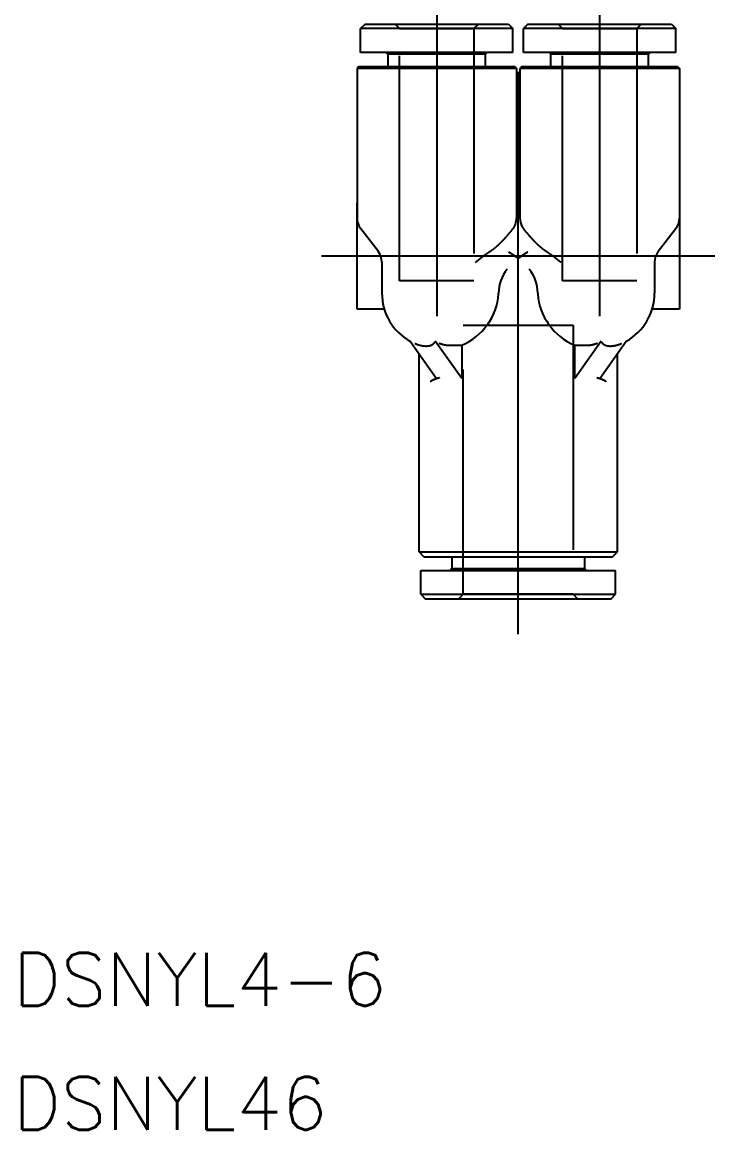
# Model space of a CAD drawing. Extents: x -74.5 to 11.1, y -49.3 to 44.7.
# Drawn here: x -74.5 to -35.4, y -49.3 to 13.2 of the extents above; entities that cross this region are included whole.
import ezdxf

# ---------------------------------------------------------------- set-up
doc = ezdxf.new("R2010")
doc.units = 0
doc.linetypes.add('CENTER', pattern=[50.8, 31.75, -6.35, 6.35, -6.35])
doc.linetypes.add('DASHED', pattern=[19.05, 12.7, -6.35])
doc.layers.get('0').update_dxf_attribs({"linetype": 'CONTINUOUS'})
doc.layers.add('CENTER', color=1, linetype='CENTER')
doc.styles.get("Standard").update_dxf_attribs({"font": 'txt.shx', "height": 3, "bigfont": 'bigfont.shx'})

msp = doc.modelspace()

# ---------------------------------------------------------------- linework, layer by layer
at = {"color": 7, "linetype": 'CONTINUOUS'}
for p, q in [((-55.158, 13.1), (-55.408, 12.85)), ((-46.808, 12.85), (-55.408, 12.85)), ((-55.408, 11.5), (-55.408, 12.85)), ((-55.158, 13.1), (-47.058, 13.1)), ((-47.058, 13.1), (-46.808, 12.85)), ((-46.808, 11.5), (-46.808, 12.85)), ((-45.965, 13.1), (-46.215, 12.85)), ((-37.615, 12.85), (-46.215, 12.85)), ((-46.215, 11.5), (-46.215, 12.85)), ((-45.965, 13.1), (-37.865, 13.1)), ((-37.865, 13.1), (-37.615, 12.85)), ((-37.615, 11.5), (-37.615, 12.85)), ((-46.808, 11.5), (-55.408, 11.5)), ((-53.858, 11.4), (-53.958, 11.5)), ((-48.358, 11.4), (-53.858, 11.4)), ((-53.858, 10.7), (-53.858, 11.4)), ((-48.358, 11.4), (-48.258, 11.5)), ((-48.358, 10.7), (-48.358, 11.4)), ((-37.615, 11.5), (-46.215, 11.5)), ((-44.665, 11.4), (-44.765, 11.5)), ((-39.165, 11.4), (-44.665, 11.4)), ((-44.665, 10.7), (-44.665, 11.4)), ((-39.165, 11.4), (-39.065, 11.5)), ((-39.165, 10.7), (-39.165, 11.4)), ((-55.508, 10.7), (-55.608, 10.6)), ((-55.508, 10.7), (-46.708, 10.7)), ((-46.708, 10.7), (-46.608, 10.6)), ((-46.315, 10.7), (-46.415, 10.6)), ((-46.315, 10.7), (-37.515, 10.7)), ((-37.515, 10.7), (-37.415, 10.6)), ((-46.608, 10.6), (-55.608, 10.6)), ((-55.608, 10.6), (-55.608, 2.143)), ((-46.608, 10.6), (-46.608, 2.143)), ((-37.415, 10.6), (-46.415, 10.6)), ((-46.415, 10.6), (-46.415, 2.143)), ((-37.415, 10.6), (-37.415, 2.143)), ((-46.608, 9.5), (-46.512, 9.5)), ((-46.415, 9.5), (-46.512, 9.5)), ((-55.612, -3), (-55.612, 3)), ((-55.608, 3), (-55.612, 3)), ((-37.412, 3), (-37.415, 3)), ((-37.412, 3), (-37.412, -3)), ((-54.418, 0.271), (-55.397, 1.529)), ((-38.605, 0.271), (-37.626, 1.529)), ((-54.208, -0.343), (-54.208, -2.1)), ((-38.815, -0.343), (-38.815, -2.1)), ((-47.617, -2.13), (-47.617, -2.1)), ((-45.406, -2.1), (-45.406, -2.13)), ((-54.074, -3), (-55.612, -3)), ((-37.412, -3), (-38.949, -3)), ((-52.608, -4.811), (-51.115, -6.923)), ((-49.701, -6.923), (-51.194, -4.811)), ((-41.829, -4.811), (-43.323, -6.923)), ((-41.908, -6.923), (-40.415, -4.811)), ((-52.112, -16.7), (-52.112, -5.514)), ((-50.401, -5.034), (-49.701, -5.034)), ((-49.701, -5.034), (-49.701, -6.923)), ((-43.323, -6.923), (-43.323, -5.034)), ((-43.323, -5.034), (-42.622, -5.034)), ((-40.912, -16.7), (-40.912, -5.514)), ((-52.112, -16.7), (-40.912, -16.7)), ((-51.812, -17), (-52.112, -16.7)), ((-41.212, -17), (-40.912, -16.7)), ((-41.212, -17), (-51.812, -17)), ((-50.262, -17), (-50.262, -17.65)), ((-42.762, -17), (-42.762, -17.65)), ((-52.012, -17.75), (-41.012, -17.75)), ((-52.012, -19.1), (-52.012, -17.75)), ((-50.262, -17.65), (-50.362, -17.75)), ((-50.262, -17.65), (-42.762, -17.65)), ((-42.762, -17.65), (-42.662, -17.75)), ((-41.012, -19.1), (-41.012, -17.75)), ((-52.012, -19.1), (-46.512, -19.1)), ((-52.012, -19.1), (-51.762, -19.35)), ((-51.762, -19.35), (-46.512, -19.35)), ((-46.512, -19.1), (-41.011, -19.1)), ((-46.512, -19.35), (-41.261, -19.35)), ((-41.262, -19.35), (-41.012, -19.1))]:
    msp.add_line(p, q, dxfattribs=at)
at = {"color": 3, "linetype": 'DASHED'}
for p, q in [((-53.208, 12.85), (-53.458, 13.1)), ((-53.208, -1.4), (-53.208, 12.85)), ((-53.208, 12.85), (-49.008, 12.85)), ((-48.758, 13.1), (-49.008, 12.85)), ((-49.008, 12.85), (-49.008, -1.4)), ((-44.015, 12.85), (-44.265, 13.1)), ((-44.015, -1.4), (-44.015, 12.85)), ((-44.015, 12.85), (-39.815, 12.85)), ((-39.565, 13.1), (-39.815, 12.85)), ((-39.815, 12.85), (-39.815, -1.4)), ((-49.008, -1.4), (-53.208, -1.4)), ((-39.815, -1.4), (-44.015, -1.4)), ((-49.612, -19.1), (-49.612, -3.9)), ((-49.612, -3.9), (-43.412, -3.9)), ((-43.412, -3.9), (-43.412, -19.1)), ((-49.612, -19.1), (-49.862, -19.35)), ((-43.412, -19.1), (-49.612, -19.1)), ((-43.412, -19.1), (-43.162, -19.35))]:
    msp.add_line(p, q, dxfattribs=at)
at = {"color": 7}
for points in [[(-48.094, 0.271, 0), (-48.082, 0.279, 0), (-48.07, 0.286, 0), (-48.058, 0.294, 0), (-48.046, 0.302, 0), (-48.034, 0.311, 0), (-48.022, 0.319, 0), (-48.009, 0.327, 0), (-47.997, 0.336, 0), (-47.985, 0.344, 0), (-47.973, 0.353, 0), (-47.961, 0.362, 0), (-47.949, 0.371, 0), (-47.936, 0.38, 0), (-47.924, 0.389, 0), (-47.912, 0.398, 0), (-47.899, 0.408, 0), (-47.887, 0.417, 0), (-47.875, 0.427, 0), (-47.862, 0.436, 0), (-47.85, 0.446, 0), (-47.837, 0.456, 0), (-47.825, 0.466, 0), (-47.813, 0.476, 0), (-47.8, 0.486, 0), (-47.788, 0.497, 0), (-47.775, 0.507, 0), (-47.763, 0.518, 0), (-47.75, 0.529, 0), (-47.737, 0.539, 0), (-47.725, 0.55, 0), (-47.712, 0.561, 0), (-47.699, 0.573, 0), (-47.687, 0.584, 0), (-47.674, 0.595, 0), (-47.661, 0.607, 0), (-47.648, 0.618, 0), (-47.635, 0.63, 0), (-47.622, 0.642, 0), (-47.609, 0.654, 0), (-47.597, 0.666, 0), (-47.584, 0.678, 0), (-47.571, 0.691, 0), (-47.557, 0.703, 0), (-47.544, 0.716, 0), (-47.531, 0.728, 0), (-47.518, 0.741, 0), (-47.505, 0.754, 0), (-47.492, 0.767, 0), (-47.478, 0.78, 0), (-47.465, 0.794, 0), (-47.452, 0.807, 0), (-47.438, 0.821, 0), (-47.425, 0.834, 0), (-47.412, 0.848, 0), (-47.398, 0.862, 0), (-47.385, 0.876, 0), (-47.371, 0.89, 0), (-47.357, 0.904, 0), (-47.344, 0.919, 0), (-47.33, 0.933, 0), (-47.316, 0.948, 0), (-47.303, 0.963, 0), (-47.289, 0.978, 0), (-47.275, 0.993, 0), (-47.261, 1.008, 0), (-47.247, 1.024, 0), (-47.233, 1.039, 0), (-47.219, 1.055, 0), (-47.205, 1.07, 0), (-47.191, 1.086, 0), (-47.176, 1.102, 0), (-47.162, 1.118, 0), (-47.148, 1.135, 0), (-47.134, 1.151, 0), (-47.119, 1.168, 0), (-47.105, 1.184, 0), (-47.09, 1.201, 0), (-47.076, 1.218, 0), (-47.061, 1.235, 0), (-47.046, 1.252, 0), (-47.032, 1.27, 0), (-47.017, 1.287, 0), (-47.002, 1.305, 0), (-46.987, 1.323, 0), (-46.972, 1.341, 0), (-46.957, 1.359, 0), (-46.942, 1.377, 0), (-46.927, 1.396, 0), (-46.912, 1.414, 0), (-46.897, 1.433, 0), (-46.881, 1.452, 0), (-46.866, 1.471, 0), (-46.85, 1.49, 0), (-46.835, 1.51, 0), (-46.819, 1.529, 0)], [(-46.204, 1.529, 0), (-46.188, 1.51, 0), (-46.173, 1.49, 0), (-46.157, 1.471, 0), (-46.142, 1.452, 0), (-46.127, 1.433, 0), (-46.111, 1.414, 0), (-46.096, 1.396, 0), (-46.081, 1.377, 0), (-46.066, 1.359, 0), (-46.051, 1.341, 0), (-46.036, 1.323, 0), (-46.021, 1.305, 0), (-46.006, 1.287, 0), (-45.992, 1.27, 0), (-45.977, 1.252, 0), (-45.962, 1.235, 0), (-45.947, 1.218, 0), (-45.933, 1.201, 0), (-45.918, 1.184, 0), (-45.904, 1.168, 0), (-45.889, 1.151, 0), (-45.875, 1.135, 0), (-45.861, 1.118, 0), (-45.847, 1.102, 0), (-45.833, 1.086, 0), (-45.818, 1.07, 0), (-45.804, 1.055, 0), (-45.79, 1.039, 0), (-45.776, 1.024, 0), (-45.762, 1.008, 0), (-45.748, 0.993, 0), (-45.734, 0.978, 0), (-45.721, 0.963, 0), (-45.707, 0.948, 0), (-45.693, 0.933, 0), (-45.679, 0.919, 0), (-45.666, 0.904, 0), (-45.652, 0.89, 0), (-45.639, 0.876, 0), (-45.625, 0.862, 0), (-45.611, 0.848, 0), (-45.598, 0.834, 0), (-45.585, 0.821, 0), (-45.571, 0.807, 0), (-45.558, 0.794, 0), (-45.545, 0.78, 0), (-45.531, 0.767, 0), (-45.518, 0.754, 0), (-45.505, 0.741, 0), (-45.492, 0.728, 0), (-45.479, 0.716, 0), (-45.466, 0.703, 0), (-45.453, 0.691, 0), (-45.44, 0.678, 0), (-45.427, 0.666, 0), (-45.414, 0.654, 0), (-45.401, 0.642, 0), (-45.388, 0.63, 0), (-45.375, 0.618, 0), (-45.362, 0.607, 0), (-45.349, 0.595, 0), (-45.337, 0.584, 0), (-45.324, 0.573, 0), (-45.311, 0.561, 0), (-45.298, 0.55, 0), (-45.286, 0.539, 0), (-45.273, 0.529, 0), (-45.261, 0.518, 0), (-45.248, 0.507, 0), (-45.236, 0.497, 0), (-45.223, 0.486, 0), (-45.211, 0.476, 0), (-45.198, 0.466, 0), (-45.186, 0.456, 0), (-45.173, 0.446, 0), (-45.161, 0.436, 0), (-45.148, 0.427, 0), (-45.136, 0.417, 0), (-45.124, 0.408, 0), (-45.111, 0.398, 0), (-45.099, 0.389, 0), (-45.087, 0.38, 0), (-45.075, 0.371, 0), (-45.062, 0.362, 0), (-45.05, 0.353, 0), (-45.038, 0.344, 0), (-45.026, 0.336, 0), (-45.014, 0.327, 0), (-45.002, 0.319, 0), (-44.989, 0.311, 0), (-44.977, 0.302, 0), (-44.965, 0.294, 0), (-44.953, 0.286, 0), (-44.941, 0.279, 0), (-44.929, 0.271, 0)], [(-48.916, -0.343, 0), (-48.91, -0.338, 0), (-48.904, -0.333, 0), (-48.898, -0.329, 0), (-48.892, -0.324, 0), (-48.886, -0.319, 0), (-48.879, -0.314, 0), (-48.873, -0.309, 0), (-48.867, -0.304, 0), (-48.861, -0.299, 0), (-48.855, -0.294, 0), (-48.849, -0.289, 0), (-48.843, -0.284, 0), (-48.837, -0.28, 0), (-48.831, -0.275, 0), (-48.824, -0.27, 0), (-48.818, -0.265, 0), (-48.812, -0.26, 0), (-48.806, -0.255, 0), (-48.8, -0.25, 0), (-48.794, -0.245, 0), (-48.787, -0.24, 0), (-48.781, -0.235, 0), (-48.775, -0.23, 0), (-48.769, -0.225, 0), (-48.762, -0.22, 0), (-48.756, -0.215, 0), (-48.75, -0.21, 0), (-48.744, -0.205, 0), (-48.737, -0.2, 0), (-48.731, -0.195, 0), (-48.725, -0.19, 0), (-48.719, -0.185, 0), (-48.712, -0.18, 0), (-48.706, -0.175, 0), (-48.7, -0.17, 0), (-48.693, -0.165, 0), (-48.687, -0.16, 0), (-48.681, -0.155, 0), (-48.674, -0.15, 0), (-48.668, -0.145, 0), (-48.662, -0.14, 0), (-48.655, -0.135, 0), (-48.649, -0.13, 0), (-48.643, -0.125, 0), (-48.636, -0.12, 0), (-48.63, -0.115, 0), (-48.623, -0.11, 0), (-48.617, -0.105, 0), (-48.611, -0.1, 0), (-48.604, -0.095, 0), (-48.598, -0.09, 0), (-48.592, -0.085, 0), (-48.585, -0.08, 0), (-48.579, -0.075, 0), (-48.572, -0.07, 0), (-48.566, -0.065, 0), (-48.559, -0.061, 0), (-48.553, -0.056, 0), (-48.546, -0.051, 0), (-48.54, -0.046, 0), (-48.533, -0.041, 0), (-48.527, -0.036, 0), (-48.52, -0.031, 0), (-48.514, -0.026, 0), (-48.508, -0.021, 0), (-48.501, -0.016, 0), (-48.495, -0.011, 0), (-48.488, -0.006, 0), (-48.481, -0.001, 0), (-48.475, 0.004, 0), (-48.468, 0.009, 0), (-48.462, 0.014, 0), (-48.455, 0.019, 0), (-48.449, 0.024, 0), (-48.442, 0.028, 0), (-48.436, 0.033, 0), (-48.429, 0.038, 0), (-48.422, 0.043, 0), (-48.416, 0.048, 0), (-48.409, 0.053, 0), (-48.403, 0.058, 0), (-48.396, 0.063, 0), (-48.389, 0.067, 0), (-48.383, 0.072, 0), (-48.376, 0.077, 0), (-48.37, 0.082, 0), (-48.363, 0.087, 0), (-48.356, 0.092, 0), (-48.35, 0.096, 0), (-48.343, 0.101, 0), (-48.337, 0.106, 0), (-48.33, 0.111, 0), (-48.323, 0.115, 0), (-48.316, 0.12, 0), (-48.31, 0.125, 0), (-48.303, 0.13, 0), (-48.297, 0.134, 0), (-48.29, 0.139, 0), (-48.283, 0.144, 0), (-48.276, 0.149, 0), (-48.27, 0.153, 0), (-48.263, 0.158, 0), (-48.256, 0.163, 0), (-48.25, 0.167, 0), (-48.243, 0.172, 0), (-48.236, 0.176, 0), (-48.229, 0.181, 0), (-48.223, 0.186, 0), (-48.216, 0.19, 0), (-48.209, 0.195, 0), (-48.203, 0.199, 0), (-48.196, 0.204, 0), (-48.189, 0.209, 0), (-48.182, 0.213, 0), (-48.175, 0.218, 0), (-48.169, 0.222, 0), (-48.162, 0.227, 0), (-48.155, 0.231, 0), (-48.148, 0.236, 0), (-48.142, 0.24, 0), (-48.135, 0.244, 0), (-48.128, 0.249, 0), (-48.121, 0.253, 0), (-48.114, 0.258, 0), (-48.108, 0.262, 0), (-48.101, 0.266, 0), (-48.094, 0.271, 0)], [(-44.929, 0.271, 0), (-44.922, 0.266, 0), (-44.916, 0.262, 0), (-44.909, 0.258, 0), (-44.902, 0.253, 0), (-44.895, 0.249, 0), (-44.888, 0.244, 0), (-44.882, 0.24, 0), (-44.875, 0.236, 0), (-44.868, 0.231, 0), (-44.861, 0.227, 0), (-44.854, 0.222, 0), (-44.848, 0.218, 0), (-44.841, 0.213, 0), (-44.834, 0.209, 0), (-44.827, 0.204, 0), (-44.821, 0.199, 0), (-44.814, 0.195, 0), (-44.807, 0.19, 0), (-44.8, 0.186, 0), (-44.794, 0.181, 0), (-44.787, 0.176, 0), (-44.78, 0.172, 0), (-44.773, 0.167, 0), (-44.767, 0.163, 0), (-44.76, 0.158, 0), (-44.753, 0.153, 0), (-44.747, 0.149, 0), (-44.74, 0.144, 0), (-44.733, 0.139, 0), (-44.727, 0.134, 0), (-44.72, 0.13, 0), (-44.713, 0.125, 0), (-44.707, 0.12, 0), (-44.7, 0.115, 0), (-44.693, 0.111, 0), (-44.687, 0.106, 0), (-44.68, 0.101, 0), (-44.673, 0.096, 0), (-44.667, 0.092, 0), (-44.66, 0.087, 0), (-44.654, 0.082, 0), (-44.647, 0.077, 0), (-44.64, 0.072, 0), (-44.634, 0.067, 0), (-44.627, 0.063, 0), (-44.62, 0.058, 0), (-44.614, 0.053, 0), (-44.607, 0.048, 0), (-44.601, 0.043, 0), (-44.594, 0.038, 0), (-44.587, 0.033, 0), (-44.581, 0.028, 0), (-44.574, 0.024, 0), (-44.568, 0.019, 0), (-44.561, 0.014, 0), (-44.555, 0.009, 0), (-44.548, 0.004, 0), (-44.542, -0.001, 0), (-44.535, -0.006, 0), (-44.529, -0.011, 0), (-44.522, -0.016, 0), (-44.516, -0.021, 0), (-44.509, -0.026, 0), (-44.503, -0.031, 0), (-44.496, -0.036, 0), (-44.49, -0.041, 0), (-44.483, -0.046, 0), (-44.477, -0.051, 0), (-44.47, -0.056, 0), (-44.464, -0.061, 0), (-44.457, -0.065, 0), (-44.451, -0.07, 0), (-44.444, -0.075, 0), (-44.438, -0.08, 0), (-44.432, -0.085, 0), (-44.425, -0.09, 0), (-44.419, -0.095, 0), (-44.412, -0.1, 0), (-44.406, -0.105, 0), (-44.4, -0.11, 0), (-44.393, -0.115, 0), (-44.387, -0.12, 0), (-44.38, -0.125, 0), (-44.374, -0.13, 0), (-44.368, -0.135, 0), (-44.361, -0.14, 0), (-44.355, -0.145, 0), (-44.349, -0.15, 0), (-44.342, -0.155, 0), (-44.336, -0.16, 0), (-44.33, -0.165, 0), (-44.323, -0.17, 0), (-44.317, -0.175, 0), (-44.311, -0.18, 0), (-44.304, -0.185, 0), (-44.298, -0.19, 0), (-44.292, -0.195, 0), (-44.286, -0.2, 0), (-44.279, -0.205, 0), (-44.273, -0.21, 0), (-44.267, -0.215, 0), (-44.261, -0.22, 0), (-44.255, -0.225, 0), (-44.248, -0.23, 0), (-44.242, -0.235, 0), (-44.236, -0.24, 0), (-44.23, -0.245, 0), (-44.224, -0.25, 0), (-44.217, -0.255, 0), (-44.211, -0.26, 0), (-44.205, -0.265, 0), (-44.199, -0.27, 0), (-44.193, -0.275, 0), (-44.187, -0.28, 0), (-44.18, -0.284, 0), (-44.174, -0.289, 0), (-44.168, -0.294, 0), (-44.162, -0.299, 0), (-44.156, -0.304, 0), (-44.15, -0.309, 0), (-44.144, -0.314, 0), (-44.138, -0.319, 0), (-44.132, -0.324, 0), (-44.126, -0.329, 0), (-44.12, -0.333, 0), (-44.113, -0.338, 0), (-44.107, -0.343, 0)]]:
    msp.add_polyline3d(points, dxfattribs=at)
at = {"color": 7, "linetype": 'CONTINUOUS'}
for points in [[(-46.481, -0.167, 0), (-46.486, -0.164, 0), (-46.49, -0.16, 0), (-46.494, -0.157, 0), (-46.499, -0.153, 0), (-46.503, -0.15, 0), (-46.507, -0.146, 0), (-46.511, -0.143, 0), (-46.516, -0.139, 0), (-46.52, -0.136, 0), (-46.524, -0.133, 0), (-46.529, -0.129, 0), (-46.533, -0.126, 0), (-46.537, -0.122, 0), (-46.542, -0.119, 0), (-46.546, -0.116, 0), (-46.55, -0.112, 0), (-46.555, -0.109, 0), (-46.559, -0.105, 0), (-46.563, -0.102, 0), (-46.568, -0.099, 0), (-46.572, -0.095, 0), (-46.576, -0.092, 0), (-46.581, -0.089, 0), (-46.585, -0.085, 0), (-46.589, -0.082, 0), (-46.594, -0.079, 0), (-46.598, -0.075, 0), (-46.602, -0.072, 0), (-46.607, -0.069, 0), (-46.611, -0.065, 0), (-46.615, -0.062, 0), (-46.62, -0.059, 0), (-46.624, -0.056, 0), (-46.628, -0.052, 0), (-46.633, -0.049, 0), (-46.637, -0.046, 0), (-46.642, -0.042, 0), (-46.646, -0.039, 0), (-46.65, -0.036, 0), (-46.655, -0.033, 0), (-46.659, -0.03, 0), (-46.663, -0.026, 0), (-46.668, -0.023, 0), (-46.672, -0.02, 0), (-46.677, -0.017, 0), (-46.681, -0.014, 0), (-46.685, -0.01, 0), (-46.69, -0.007, 0), (-46.694, -0.004, 0), (-46.699, -0.001, 0), (-46.703, 0.002, 0), (-46.707, 0.005, 0), (-46.712, 0.009, 0), (-46.716, 0.012, 0), (-46.721, 0.015, 0), (-46.725, 0.018, 0), (-46.73, 0.021, 0), (-46.734, 0.024, 0), (-46.738, 0.027, 0), (-46.743, 0.03, 0), (-46.747, 0.033, 0), (-46.752, 0.036, 0), (-46.756, 0.04, 0), (-46.761, 0.043, 0), (-46.765, 0.046, 0), (-46.769, 0.049, 0), (-46.774, 0.052, 0), (-46.778, 0.055, 0), (-46.783, 0.058, 0), (-46.787, 0.061, 0), (-46.792, 0.064, 0), (-46.796, 0.067, 0), (-46.801, 0.07, 0), (-46.805, 0.073, 0), (-46.809, 0.076, 0), (-46.814, 0.079, 0), (-46.819, 0.082, 0), (-46.823, 0.085, 0), (-46.827, 0.088, 0), (-46.832, 0.091, 0), (-46.836, 0.094, 0), (-46.841, 0.097, 0), (-46.845, 0.099, 0), (-46.85, 0.102, 0), (-46.854, 0.105, 0), (-46.859, 0.108, 0), (-46.863, 0.111, 0), (-46.868, 0.114, 0), (-46.872, 0.117, 0), (-46.877, 0.12, 0), (-46.881, 0.123, 0), (-46.886, 0.125, 0), (-46.89, 0.128, 0), (-46.895, 0.131, 0), (-46.899, 0.134, 0), (-46.904, 0.137, 0), (-46.908, 0.14, 0), (-46.913, 0.143, 0), (-46.917, 0.145, 0), (-46.922, 0.148, 0), (-46.926, 0.151, 0), (-46.931, 0.154, 0), (-46.935, 0.157, 0), (-46.94, 0.159, 0), (-46.945, 0.162, 0), (-46.949, 0.165, 0), (-46.954, 0.168, 0), (-46.958, 0.17, 0), (-46.963, 0.173, 0), (-46.967, 0.176, 0), (-46.972, 0.179, 0), (-46.976, 0.181, 0), (-46.981, 0.184, 0), (-46.986, 0.187, 0), (-46.99, 0.189, 0), (-46.995, 0.192, 0), (-46.999, 0.195, 0), (-47.004, 0.197, 0), (-47.008, 0.2, 0), (-47.013, 0.203, 0), (-47.017, 0.205, 0), (-47.022, 0.208, 0), (-47.026, 0.211, 0), (-47.031, 0.213, 0), (-47.036, 0.216, 0), (-47.04, 0.219, 0), (-47.045, 0.221, 0), (-47.049, 0.224, 0)], [(-45.974, 0.224, 0), (-45.978, 0.221, 0), (-45.983, 0.219, 0), (-45.987, 0.216, 0), (-45.992, 0.213, 0), (-45.997, 0.211, 0), (-46.001, 0.208, 0), (-46.006, 0.205, 0), (-46.01, 0.203, 0), (-46.015, 0.2, 0), (-46.019, 0.197, 0), (-46.024, 0.195, 0), (-46.029, 0.192, 0), (-46.033, 0.189, 0), (-46.038, 0.187, 0), (-46.042, 0.184, 0), (-46.047, 0.181, 0), (-46.051, 0.179, 0), (-46.056, 0.176, 0), (-46.06, 0.173, 0), (-46.065, 0.17, 0), (-46.069, 0.168, 0), (-46.074, 0.165, 0), (-46.079, 0.162, 0), (-46.083, 0.159, 0), (-46.088, 0.157, 0), (-46.092, 0.154, 0), (-46.097, 0.151, 0), (-46.101, 0.148, 0), (-46.106, 0.145, 0), (-46.11, 0.143, 0), (-46.115, 0.14, 0), (-46.119, 0.137, 0), (-46.124, 0.134, 0), (-46.128, 0.131, 0), (-46.133, 0.128, 0), (-46.137, 0.125, 0), (-46.142, 0.123, 0), (-46.146, 0.12, 0), (-46.151, 0.117, 0), (-46.155, 0.114, 0), (-46.16, 0.111, 0), (-46.164, 0.108, 0), (-46.169, 0.105, 0), (-46.173, 0.102, 0), (-46.178, 0.099, 0), (-46.182, 0.097, 0), (-46.187, 0.094, 0), (-46.191, 0.091, 0), (-46.196, 0.088, 0), (-46.2, 0.085, 0), (-46.205, 0.082, 0), (-46.209, 0.079, 0), (-46.214, 0.076, 0), (-46.218, 0.073, 0), (-46.222, 0.07, 0), (-46.227, 0.067, 0), (-46.231, 0.064, 0), (-46.236, 0.061, 0), (-46.24, 0.058, 0), (-46.245, 0.055, 0), (-46.249, 0.052, 0), (-46.254, 0.049, 0), (-46.258, 0.046, 0), (-46.263, 0.043, 0), (-46.267, 0.04, 0), (-46.272, 0.036, 0), (-46.276, 0.033, 0), (-46.28, 0.03, 0), (-46.285, 0.027, 0), (-46.289, 0.024, 0), (-46.294, 0.021, 0), (-46.298, 0.018, 0), (-46.303, 0.015, 0), (-46.307, 0.012, 0), (-46.311, 0.009, 0), (-46.316, 0.005, 0), (-46.32, 0.002, 0), (-46.325, -0.001, 0), (-46.329, -0.004, 0), (-46.333, -0.007, 0), (-46.338, -0.01, 0), (-46.342, -0.014, 0), (-46.346, -0.017, 0), (-46.351, -0.02, 0), (-46.355, -0.023, 0), (-46.36, -0.026, 0), (-46.364, -0.03, 0), (-46.368, -0.033, 0), (-46.373, -0.036, 0), (-46.377, -0.039, 0), (-46.382, -0.042, 0), (-46.386, -0.046, 0), (-46.39, -0.049, 0), (-46.395, -0.052, 0), (-46.399, -0.056, 0), (-46.403, -0.059, 0), (-46.408, -0.062, 0), (-46.412, -0.065, 0), (-46.416, -0.069, 0), (-46.421, -0.072, 0), (-46.425, -0.075, 0), (-46.429, -0.079, 0), (-46.434, -0.082, 0), (-46.438, -0.085, 0), (-46.443, -0.089, 0), (-46.447, -0.092, 0), (-46.451, -0.095, 0), (-46.456, -0.099, 0), (-46.46, -0.102, 0), (-46.464, -0.105, 0), (-46.468, -0.109, 0), (-46.473, -0.112, 0), (-46.477, -0.116, 0), (-46.481, -0.119, 0), (-46.486, -0.122, 0), (-46.49, -0.126, 0), (-46.494, -0.129, 0), (-46.499, -0.133, 0), (-46.503, -0.136, 0), (-46.507, -0.139, 0), (-46.512, -0.143, 0), (-46.516, -0.146, 0), (-46.52, -0.15, 0), (-46.525, -0.153, 0), (-46.529, -0.157, 0), (-46.533, -0.16, 0), (-46.537, -0.164, 0), (-46.542, -0.167, 0)], [(-52.339, -4.94, 0), (-52.327, -4.944, 0), (-52.315, -4.949, 0), (-52.303, -4.954, 0), (-52.291, -4.959, 0), (-52.279, -4.963, 0), (-52.267, -4.968, 0), (-52.255, -4.972, 0), (-52.243, -4.976, 0), (-52.231, -4.981, 0), (-52.219, -4.985, 0), (-52.208, -4.989, 0), (-52.196, -4.993, 0), (-52.184, -4.997, 0), (-52.172, -5, 0), (-52.16, -5.004, 0), (-52.148, -5.008, 0), (-52.136, -5.011, 0), (-52.125, -5.015, 0), (-52.113, -5.018, 0), (-52.101, -5.022, 0), (-52.09, -5.025, 0), (-52.078, -5.028, 0), (-52.067, -5.031, 0), (-52.055, -5.034, 0), (-52.044, -5.037, 0), (-52.032, -5.039, 0), (-52.021, -5.042, 0), (-52.009, -5.045, 0), (-51.998, -5.047, 0), (-51.987, -5.05, 0), (-51.975, -5.052, 0), (-51.964, -5.054, 0), (-51.953, -5.056, 0), (-51.942, -5.058, 0), (-51.931, -5.06, 0), (-51.92, -5.062, 0), (-51.909, -5.064, 0), (-51.898, -5.066, 0), (-51.887, -5.067, 0), (-51.876, -5.069, 0), (-51.865, -5.07, 0), (-51.854, -5.071, 0), (-51.844, -5.073, 0), (-51.833, -5.074, 0), (-51.822, -5.075, 0), (-51.812, -5.076, 0), (-51.801, -5.077, 0), (-51.791, -5.078, 0), (-51.781, -5.078, 0), (-51.77, -5.079, 0), (-51.76, -5.079, 0), (-51.75, -5.08, 0), (-51.74, -5.08, 0), (-51.73, -5.08, 0), (-51.72, -5.08, 0), (-51.71, -5.08, 0), (-51.7, -5.08, 0), (-51.69, -5.08, 0), (-51.68, -5.08, 0), (-51.671, -5.08, 0), (-51.661, -5.079, 0), (-51.652, -5.079, 0), (-51.642, -5.078, 0), (-51.633, -5.077, 0), (-51.623, -5.077, 0), (-51.614, -5.076, 0), (-51.605, -5.075, 0), (-51.596, -5.074, 0), (-51.587, -5.072, 0), (-51.578, -5.071, 0), (-51.569, -5.07, 0), (-51.56, -5.068, 0), (-51.552, -5.067, 0), (-51.543, -5.065, 0), (-51.534, -5.064, 0), (-51.526, -5.062, 0), (-51.517, -5.06, 0), (-51.509, -5.058, 0), (-51.501, -5.056, 0), (-51.493, -5.054, 0), (-51.485, -5.051, 0), (-51.477, -5.049, 0), (-51.469, -5.047, 0), (-51.461, -5.044, 0), (-51.453, -5.042, 0), (-51.446, -5.039, 0), (-51.438, -5.036, 0), (-51.431, -5.033, 0), (-51.423, -5.03, 0), (-51.416, -5.027, 0), (-51.409, -5.024, 0), (-51.402, -5.021, 0), (-51.395, -5.018, 0), (-51.388, -5.014, 0), (-51.381, -5.011, 0), (-51.374, -5.007, 0), (-51.368, -5.003, 0), (-51.361, -5, 0), (-51.355, -4.996, 0), (-51.349, -4.992, 0), (-51.342, -4.988, 0), (-51.336, -4.984, 0), (-51.33, -4.98, 0), (-51.324, -4.975, 0), (-51.318, -4.971, 0), (-51.313, -4.967, 0), (-51.307, -4.962, 0), (-51.301, -4.958, 0), (-51.296, -4.953, 0), (-51.291, -4.948, 0), (-51.285, -4.943, 0), (-51.28, -4.938, 0), (-51.275, -4.933, 0), (-51.27, -4.928, 0), (-51.266, -4.923, 0), (-51.261, -4.918, 0), (-51.256, -4.913, 0), (-51.252, -4.907, 0), (-51.247, -4.902, 0), (-51.243, -4.896, 0), (-51.239, -4.891, 0), (-51.235, -4.885, 0), (-51.231, -4.879, 0), (-51.227, -4.874, 0), (-51.223, -4.868, 0), (-51.219, -4.862, 0), (-51.216, -4.856, 0), (-51.212, -4.849, 0)], [(-50.983, -4.916, 0), (-50.979, -4.918, 0), (-50.974, -4.92, 0), (-50.97, -4.922, 0), (-50.965, -4.923, 0), (-50.961, -4.925, 0), (-50.957, -4.927, 0), (-50.952, -4.929, 0), (-50.948, -4.93, 0), (-50.943, -4.932, 0), (-50.939, -4.934, 0), (-50.934, -4.936, 0), (-50.93, -4.937, 0), (-50.925, -4.939, 0), (-50.921, -4.941, 0), (-50.917, -4.942, 0), (-50.912, -4.944, 0), (-50.908, -4.945, 0), (-50.903, -4.947, 0), (-50.899, -4.949, 0), (-50.894, -4.95, 0), (-50.89, -4.952, 0), (-50.885, -4.953, 0), (-50.881, -4.955, 0), (-50.876, -4.956, 0), (-50.872, -4.958, 0), (-50.867, -4.959, 0), (-50.863, -4.961, 0), (-50.858, -4.962, 0), (-50.854, -4.963, 0), (-50.849, -4.965, 0), (-50.845, -4.966, 0), (-50.84, -4.968, 0), (-50.836, -4.969, 0), (-50.831, -4.97, 0), (-50.827, -4.972, 0), (-50.822, -4.973, 0), (-50.818, -4.974, 0), (-50.813, -4.976, 0), (-50.809, -4.977, 0), (-50.804, -4.978, 0), (-50.8, -4.98, 0), (-50.795, -4.981, 0), (-50.791, -4.982, 0), (-50.786, -4.983, 0), (-50.781, -4.984, 0), (-50.777, -4.986, 0), (-50.772, -4.987, 0), (-50.768, -4.988, 0), (-50.763, -4.989, 0), (-50.759, -4.99, 0), (-50.754, -4.991, 0), (-50.75, -4.992, 0), (-50.745, -4.994, 0), (-50.74, -4.995, 0), (-50.736, -4.996, 0), (-50.731, -4.997, 0), (-50.727, -4.998, 0), (-50.722, -4.999, 0), (-50.718, -5, 0), (-50.713, -5.001, 0), (-50.709, -5.002, 0), (-50.704, -5.003, 0), (-50.7, -5.004, 0), (-50.695, -5.005, 0), (-50.69, -5.006, 0), (-50.686, -5.006, 0), (-50.681, -5.007, 0), (-50.677, -5.008, 0), (-50.672, -5.009, 0), (-50.667, -5.01, 0), (-50.663, -5.011, 0), (-50.658, -5.012, 0), (-50.654, -5.012, 0), (-50.649, -5.013, 0), (-50.645, -5.014, 0), (-50.64, -5.015, 0), (-50.636, -5.015, 0), (-50.631, -5.016, 0), (-50.626, -5.017, 0), (-50.622, -5.018, 0), (-50.617, -5.018, 0), (-50.612, -5.019, 0), (-50.608, -5.02, 0), (-50.603, -5.02, 0), (-50.599, -5.021, 0), (-50.594, -5.021, 0), (-50.59, -5.022, 0), (-50.585, -5.023, 0), (-50.58, -5.023, 0), (-50.576, -5.024, 0), (-50.571, -5.024, 0), (-50.567, -5.025, 0), (-50.562, -5.025, 0), (-50.557, -5.026, 0), (-50.553, -5.026, 0), (-50.548, -5.027, 0), (-50.544, -5.027, 0), (-50.539, -5.028, 0), (-50.534, -5.028, 0), (-50.53, -5.029, 0), (-50.525, -5.029, 0), (-50.52, -5.029, 0), (-50.516, -5.03, 0), (-50.511, -5.03, 0), (-50.507, -5.03, 0), (-50.502, -5.031, 0), (-50.498, -5.031, 0), (-50.493, -5.031, 0), (-50.488, -5.032, 0), (-50.484, -5.032, 0), (-50.479, -5.032, 0), (-50.474, -5.032, 0), (-50.47, -5.033, 0), (-50.465, -5.033, 0), (-50.461, -5.033, 0), (-50.456, -5.033, 0), (-50.451, -5.033, 0), (-50.447, -5.034, 0), (-50.442, -5.034, 0), (-50.438, -5.034, 0), (-50.433, -5.034, 0), (-50.428, -5.034, 0), (-50.424, -5.034, 0), (-50.419, -5.034, 0), (-50.414, -5.034, 0), (-50.41, -5.034, 0), (-50.405, -5.034, 0), (-50.401, -5.034, 0)], [(-42.623, -5.034, 0), (-42.618, -5.034, 0), (-42.613, -5.034, 0), (-42.609, -5.034, 0), (-42.604, -5.034, 0), (-42.599, -5.034, 0), (-42.595, -5.034, 0), (-42.59, -5.034, 0), (-42.586, -5.034, 0), (-42.581, -5.034, 0), (-42.576, -5.034, 0), (-42.572, -5.033, 0), (-42.567, -5.033, 0), (-42.562, -5.033, 0), (-42.558, -5.033, 0), (-42.553, -5.033, 0), (-42.549, -5.032, 0), (-42.544, -5.032, 0), (-42.539, -5.032, 0), (-42.535, -5.032, 0), (-42.53, -5.031, 0), (-42.526, -5.031, 0), (-42.521, -5.031, 0), (-42.516, -5.03, 0), (-42.512, -5.03, 0), (-42.507, -5.03, 0), (-42.503, -5.029, 0), (-42.498, -5.029, 0), (-42.493, -5.029, 0), (-42.489, -5.028, 0), (-42.484, -5.028, 0), (-42.48, -5.027, 0), (-42.475, -5.027, 0), (-42.47, -5.026, 0), (-42.466, -5.026, 0), (-42.461, -5.025, 0), (-42.457, -5.025, 0), (-42.452, -5.024, 0), (-42.447, -5.024, 0), (-42.443, -5.023, 0), (-42.438, -5.023, 0), (-42.434, -5.022, 0), (-42.429, -5.021, 0), (-42.424, -5.021, 0), (-42.42, -5.02, 0), (-42.415, -5.02, 0), (-42.411, -5.019, 0), (-42.406, -5.018, 0), (-42.401, -5.018, 0), (-42.397, -5.017, 0), (-42.392, -5.016, 0), (-42.388, -5.015, 0), (-42.383, -5.015, 0), (-42.379, -5.014, 0), (-42.374, -5.013, 0), (-42.369, -5.012, 0), (-42.365, -5.012, 0), (-42.36, -5.011, 0), (-42.356, -5.01, 0), (-42.351, -5.009, 0), (-42.346, -5.008, 0), (-42.342, -5.007, 0), (-42.337, -5.006, 0), (-42.333, -5.006, 0), (-42.328, -5.005, 0), (-42.324, -5.004, 0), (-42.319, -5.003, 0), (-42.315, -5.002, 0), (-42.31, -5.001, 0), (-42.305, -5, 0), (-42.301, -4.999, 0), (-42.296, -4.998, 0), (-42.292, -4.997, 0), (-42.287, -4.996, 0), (-42.283, -4.995, 0), (-42.278, -4.994, 0), (-42.273, -4.992, 0), (-42.269, -4.991, 0), (-42.264, -4.99, 0), (-42.26, -4.989, 0), (-42.255, -4.988, 0), (-42.251, -4.987, 0), (-42.246, -4.986, 0), (-42.242, -4.984, 0), (-42.237, -4.983, 0), (-42.233, -4.982, 0), (-42.228, -4.981, 0), (-42.224, -4.98, 0), (-42.219, -4.978, 0), (-42.215, -4.977, 0), (-42.21, -4.976, 0), (-42.206, -4.974, 0), (-42.201, -4.973, 0), (-42.196, -4.972, 0), (-42.192, -4.97, 0), (-42.187, -4.969, 0), (-42.183, -4.968, 0), (-42.178, -4.966, 0), (-42.174, -4.965, 0), (-42.169, -4.963, 0), (-42.165, -4.962, 0), (-42.16, -4.961, 0), (-42.156, -4.959, 0), (-42.151, -4.958, 0), (-42.147, -4.956, 0), (-42.142, -4.955, 0), (-42.138, -4.953, 0), (-42.133, -4.952, 0), (-42.129, -4.95, 0), (-42.124, -4.949, 0), (-42.12, -4.947, 0), (-42.115, -4.945, 0), (-42.111, -4.944, 0), (-42.107, -4.942, 0), (-42.102, -4.941, 0), (-42.098, -4.939, 0), (-42.093, -4.937, 0), (-42.089, -4.936, 0), (-42.084, -4.934, 0), (-42.08, -4.932, 0), (-42.075, -4.93, 0), (-42.071, -4.929, 0), (-42.066, -4.927, 0), (-42.062, -4.925, 0), (-42.058, -4.923, 0), (-42.053, -4.922, 0), (-42.049, -4.92, 0), (-42.044, -4.918, 0), (-42.04, -4.916, 0)], [(-41.811, -4.849, 0), (-41.807, -4.856, 0), (-41.804, -4.862, 0), (-41.8, -4.868, 0), (-41.796, -4.874, 0), (-41.792, -4.879, 0), (-41.788, -4.885, 0), (-41.784, -4.891, 0), (-41.78, -4.896, 0), (-41.776, -4.902, 0), (-41.772, -4.907, 0), (-41.767, -4.913, 0), (-41.762, -4.918, 0), (-41.758, -4.923, 0), (-41.753, -4.928, 0), (-41.748, -4.933, 0), (-41.743, -4.938, 0), (-41.738, -4.943, 0), (-41.732, -4.948, 0), (-41.727, -4.953, 0), (-41.722, -4.958, 0), (-41.716, -4.962, 0), (-41.71, -4.967, 0), (-41.705, -4.971, 0), (-41.699, -4.975, 0), (-41.693, -4.98, 0), (-41.687, -4.984, 0), (-41.681, -4.988, 0), (-41.675, -4.992, 0), (-41.668, -4.996, 0), (-41.662, -5, 0), (-41.655, -5.003, 0), (-41.649, -5.007, 0), (-41.642, -5.011, 0), (-41.635, -5.014, 0), (-41.628, -5.018, 0), (-41.621, -5.021, 0), (-41.614, -5.024, 0), (-41.607, -5.027, 0), (-41.6, -5.03, 0), (-41.592, -5.033, 0), (-41.585, -5.036, 0), (-41.577, -5.039, 0), (-41.57, -5.042, 0), (-41.562, -5.044, 0), (-41.554, -5.047, 0), (-41.546, -5.049, 0), (-41.538, -5.051, 0), (-41.53, -5.054, 0), (-41.522, -5.056, 0), (-41.514, -5.058, 0), (-41.506, -5.06, 0), (-41.497, -5.062, 0), (-41.489, -5.064, 0), (-41.48, -5.065, 0), (-41.471, -5.067, 0), (-41.463, -5.068, 0), (-41.454, -5.07, 0), (-41.445, -5.071, 0), (-41.436, -5.072, 0), (-41.427, -5.074, 0), (-41.418, -5.075, 0), (-41.409, -5.076, 0), (-41.4, -5.077, 0), (-41.39, -5.077, 0), (-41.381, -5.078, 0), (-41.372, -5.079, 0), (-41.362, -5.079, 0), (-41.352, -5.08, 0), (-41.343, -5.08, 0), (-41.333, -5.08, 0), (-41.323, -5.08, 0), (-41.313, -5.08, 0), (-41.303, -5.08, 0), (-41.293, -5.08, 0), (-41.283, -5.08, 0), (-41.273, -5.08, 0), (-41.263, -5.079, 0), (-41.253, -5.079, 0), (-41.242, -5.078, 0), (-41.232, -5.078, 0), (-41.222, -5.077, 0), (-41.211, -5.076, 0), (-41.201, -5.075, 0), (-41.19, -5.074, 0), (-41.179, -5.073, 0), (-41.169, -5.071, 0), (-41.158, -5.07, 0), (-41.147, -5.069, 0), (-41.136, -5.067, 0), (-41.126, -5.066, 0), (-41.114, -5.064, 0), (-41.103, -5.062, 0), (-41.093, -5.06, 0), (-41.081, -5.058, 0), (-41.07, -5.056, 0), (-41.059, -5.054, 0), (-41.048, -5.052, 0), (-41.036, -5.05, 0), (-41.025, -5.047, 0), (-41.014, -5.045, 0), (-41.002, -5.042, 0), (-40.991, -5.039, 0), (-40.98, -5.037, 0), (-40.968, -5.034, 0), (-40.956, -5.031, 0), (-40.945, -5.028, 0), (-40.933, -5.025, 0), (-40.922, -5.022, 0), (-40.91, -5.018, 0), (-40.898, -5.015, 0), (-40.887, -5.011, 0), (-40.875, -5.008, 0), (-40.863, -5.004, 0), (-40.851, -5, 0), (-40.839, -4.997, 0), (-40.828, -4.993, 0), (-40.816, -4.989, 0), (-40.804, -4.985, 0), (-40.792, -4.981, 0), (-40.78, -4.976, 0), (-40.768, -4.972, 0), (-40.756, -4.968, 0), (-40.744, -4.963, 0), (-40.732, -4.959, 0), (-40.72, -4.954, 0), (-40.708, -4.949, 0), (-40.696, -4.944, 0), (-40.684, -4.94, 0)], [(-50.958, -6.882, 0), (-50.962, -6.883, 0), (-50.967, -6.884, 0), (-50.972, -6.885, 0), (-50.976, -6.886, 0), (-50.981, -6.887, 0), (-50.985, -6.888, 0), (-50.99, -6.889, 0), (-50.994, -6.89, 0), (-50.999, -6.891, 0), (-51.003, -6.892, 0), (-51.008, -6.893, 0), (-51.012, -6.894, 0), (-51.017, -6.896, 0), (-51.021, -6.897, 0), (-51.025, -6.898, 0), (-51.03, -6.899, 0), (-51.034, -6.9, 0), (-51.039, -6.901, 0), (-51.043, -6.902, 0), (-51.047, -6.904, 0), (-51.052, -6.905, 0), (-51.056, -6.906, 0), (-51.061, -6.907, 0), (-51.065, -6.908, 0), (-51.069, -6.91, 0), (-51.074, -6.911, 0), (-51.078, -6.912, 0), (-51.082, -6.913, 0), (-51.087, -6.915, 0), (-51.091, -6.916, 0), (-51.095, -6.917, 0), (-51.1, -6.919, 0), (-51.104, -6.92, 0), (-51.108, -6.921, 0), (-51.112, -6.923, 0), (-51.117, -6.924, 0), (-51.121, -6.925, 0), (-51.125, -6.927, 0), (-51.13, -6.928, 0), (-51.134, -6.929, 0), (-51.138, -6.931, 0), (-51.142, -6.932, 0), (-51.146, -6.933, 0), (-51.151, -6.935, 0), (-51.155, -6.936, 0), (-51.159, -6.938, 0), (-51.163, -6.939, 0), (-51.167, -6.941, 0), (-51.172, -6.942, 0), (-51.176, -6.944, 0), (-51.18, -6.945, 0), (-51.184, -6.947, 0), (-51.188, -6.948, 0), (-51.192, -6.95, 0), (-51.196, -6.951, 0), (-51.2, -6.953, 0), (-51.205, -6.954, 0), (-51.209, -6.956, 0), (-51.213, -6.957, 0), (-51.217, -6.959, 0), (-51.221, -6.96, 0), (-51.225, -6.962, 0), (-51.229, -6.964, 0), (-51.233, -6.965, 0), (-51.237, -6.967, 0), (-51.241, -6.969, 0), (-51.245, -6.97, 0), (-51.249, -6.972, 0), (-51.253, -6.974, 0), (-51.257, -6.975, 0), (-51.261, -6.977, 0), (-51.265, -6.979, 0), (-51.269, -6.98, 0), (-51.273, -6.982, 0), (-51.277, -6.984, 0), (-51.281, -6.985, 0), (-51.285, -6.987, 0), (-51.288, -6.989, 0), (-51.292, -6.991, 0), (-51.296, -6.992, 0), (-51.3, -6.994, 0), (-51.304, -6.996, 0), (-51.308, -6.998, 0), (-51.312, -7, 0), (-51.316, -7.001, 0), (-51.319, -7.003, 0), (-51.323, -7.005, 0), (-51.327, -7.007, 0), (-51.331, -7.009, 0), (-51.335, -7.011, 0), (-51.339, -7.013, 0), (-51.342, -7.014, 0), (-51.346, -7.016, 0), (-51.35, -7.018, 0), (-51.354, -7.02, 0), (-51.358, -7.022, 0), (-51.361, -7.024, 0), (-51.365, -7.026, 0), (-51.369, -7.028, 0), (-51.373, -7.03, 0), (-51.376, -7.032, 0), (-51.38, -7.034, 0), (-51.384, -7.036, 0), (-51.387, -7.038, 0), (-51.391, -7.04, 0), (-51.395, -7.042, 0), (-51.398, -7.044, 0), (-51.402, -7.046, 0), (-51.406, -7.048, 0), (-51.409, -7.05, 0), (-51.413, -7.052, 0), (-51.416, -7.054, 0), (-51.42, -7.056, 0), (-51.424, -7.058, 0), (-51.427, -7.061, 0), (-51.431, -7.063, 0), (-51.434, -7.065, 0), (-51.438, -7.067, 0), (-51.442, -7.069, 0), (-51.445, -7.071, 0), (-51.449, -7.073, 0), (-51.452, -7.076, 0), (-51.456, -7.078, 0), (-51.459, -7.08, 0), (-51.463, -7.082, 0), (-51.466, -7.084, 0), (-51.47, -7.087, 0), (-51.473, -7.089, 0)], [(-41.55, -7.089, 0), (-41.553, -7.087, 0), (-41.557, -7.084, 0), (-41.56, -7.082, 0), (-41.564, -7.08, 0), (-41.567, -7.078, 0), (-41.571, -7.076, 0), (-41.574, -7.073, 0), (-41.578, -7.071, 0), (-41.581, -7.069, 0), (-41.585, -7.067, 0), (-41.589, -7.065, 0), (-41.592, -7.063, 0), (-41.596, -7.061, 0), (-41.599, -7.058, 0), (-41.603, -7.056, 0), (-41.607, -7.054, 0), (-41.61, -7.052, 0), (-41.614, -7.05, 0), (-41.617, -7.048, 0), (-41.621, -7.046, 0), (-41.625, -7.044, 0), (-41.629, -7.042, 0), (-41.632, -7.04, 0), (-41.636, -7.038, 0), (-41.639, -7.036, 0), (-41.643, -7.034, 0), (-41.647, -7.032, 0), (-41.651, -7.03, 0), (-41.654, -7.028, 0), (-41.658, -7.026, 0), (-41.662, -7.024, 0), (-41.666, -7.022, 0), (-41.669, -7.02, 0), (-41.673, -7.018, 0), (-41.677, -7.016, 0), (-41.681, -7.014, 0), (-41.684, -7.013, 0), (-41.688, -7.011, 0), (-41.692, -7.009, 0), (-41.696, -7.007, 0), (-41.7, -7.005, 0), (-41.704, -7.003, 0), (-41.707, -7.001, 0), (-41.711, -7, 0), (-41.715, -6.998, 0), (-41.719, -6.996, 0), (-41.723, -6.994, 0), (-41.727, -6.992, 0), (-41.731, -6.991, 0), (-41.735, -6.989, 0), (-41.739, -6.987, 0), (-41.742, -6.985, 0), (-41.746, -6.984, 0), (-41.75, -6.982, 0), (-41.754, -6.98, 0), (-41.758, -6.979, 0), (-41.762, -6.977, 0), (-41.766, -6.975, 0), (-41.77, -6.974, 0), (-41.774, -6.972, 0), (-41.778, -6.97, 0), (-41.782, -6.969, 0), (-41.786, -6.967, 0), (-41.79, -6.965, 0), (-41.794, -6.964, 0), (-41.798, -6.962, 0), (-41.802, -6.96, 0), (-41.806, -6.959, 0), (-41.81, -6.957, 0), (-41.815, -6.956, 0), (-41.819, -6.954, 0), (-41.823, -6.953, 0), (-41.827, -6.951, 0), (-41.831, -6.95, 0), (-41.835, -6.948, 0), (-41.839, -6.947, 0), (-41.843, -6.945, 0), (-41.847, -6.944, 0), (-41.852, -6.942, 0), (-41.856, -6.941, 0), (-41.86, -6.939, 0), (-41.864, -6.938, 0), (-41.868, -6.936, 0), (-41.873, -6.935, 0), (-41.877, -6.933, 0), (-41.881, -6.932, 0), (-41.885, -6.931, 0), (-41.889, -6.929, 0), (-41.894, -6.928, 0), (-41.898, -6.927, 0), (-41.902, -6.925, 0), (-41.906, -6.924, 0), (-41.911, -6.923, 0), (-41.915, -6.921, 0), (-41.919, -6.92, 0), (-41.923, -6.919, 0), (-41.928, -6.917, 0), (-41.932, -6.916, 0), (-41.936, -6.915, 0), (-41.941, -6.913, 0), (-41.945, -6.912, 0), (-41.949, -6.911, 0), (-41.954, -6.91, 0), (-41.958, -6.908, 0), (-41.962, -6.907, 0), (-41.967, -6.906, 0), (-41.971, -6.905, 0), (-41.976, -6.904, 0), (-41.98, -6.902, 0), (-41.984, -6.901, 0), (-41.989, -6.9, 0), (-41.993, -6.899, 0), (-41.998, -6.898, 0), (-42.002, -6.897, 0), (-42.007, -6.896, 0), (-42.011, -6.894, 0), (-42.016, -6.893, 0), (-42.02, -6.892, 0), (-42.025, -6.891, 0), (-42.029, -6.89, 0), (-42.033, -6.889, 0), (-42.038, -6.888, 0), (-42.042, -6.887, 0), (-42.047, -6.886, 0), (-42.051, -6.885, 0), (-42.056, -6.884, 0), (-42.061, -6.883, 0), (-42.065, -6.882, 0)]]:
    msp.add_polyline3d(points, dxfattribs=at)
for centre, radius, start, end in [((-54.608, 2.143), 1, 180, 217.87498), ((-47.608, 2.143), 1, 332.13632, 0), ((-45.415, 2.143), 1, 180, 207.86368), ((-38.415, 2.143), 1, 322.12502, 0), ((-47.559, 2.117), 0.945, 321.52276, 332.15067), ((-45.464, 2.117), 0.945, 207.84933, 218.47724), ((-55.208, -0.343), 1, 0, 37.87498), ((-37.815, -0.343), 1, 142.12502, 180), ((-45.497, -2.095), 2.12, 140.3545, 180.13948), ((-47.526, -2.095), 2.12, 359.86052, 39.6455), ((-51.108, -2.1), 3.1, 180, 241.08666), ((-51.01, -1.896), 3.4, 292.64403, 356.05143), ((-42.013, -1.896), 3.4, 183.94857, 247.35597), ((-41.915, -2.1), 3.1, 298.91334, 0)]:
    msp.add_arc(centre, radius, start, end, dxfattribs=at)
at = {"layer": 'CENTER', "color": 1, "linetype": 'CENTER'}
for p, q in [((-51.108, 15.1), (-51.108, -3.4)), ((-46.512, -21.35), (-46.512, 15.1)), ((-41.915, 15.1), (-41.915, -3.4)), ((-35.412, 0), (-57.612, 0))]:
    msp.add_line(p, q, dxfattribs=at)

# ---------------------------------------------------------------- texts
at = {"color": 7, "linetype": 'CONTINUOUS'}
for s, p in [('DSNYL4-6', (-75.029, -42.35)), ('DSNYL46', (-75.029, -49.35))]:
    msp.add_text(s, height=3, dxfattribs=at).set_placement(p)

doc.saveas('drawing.dxf')
